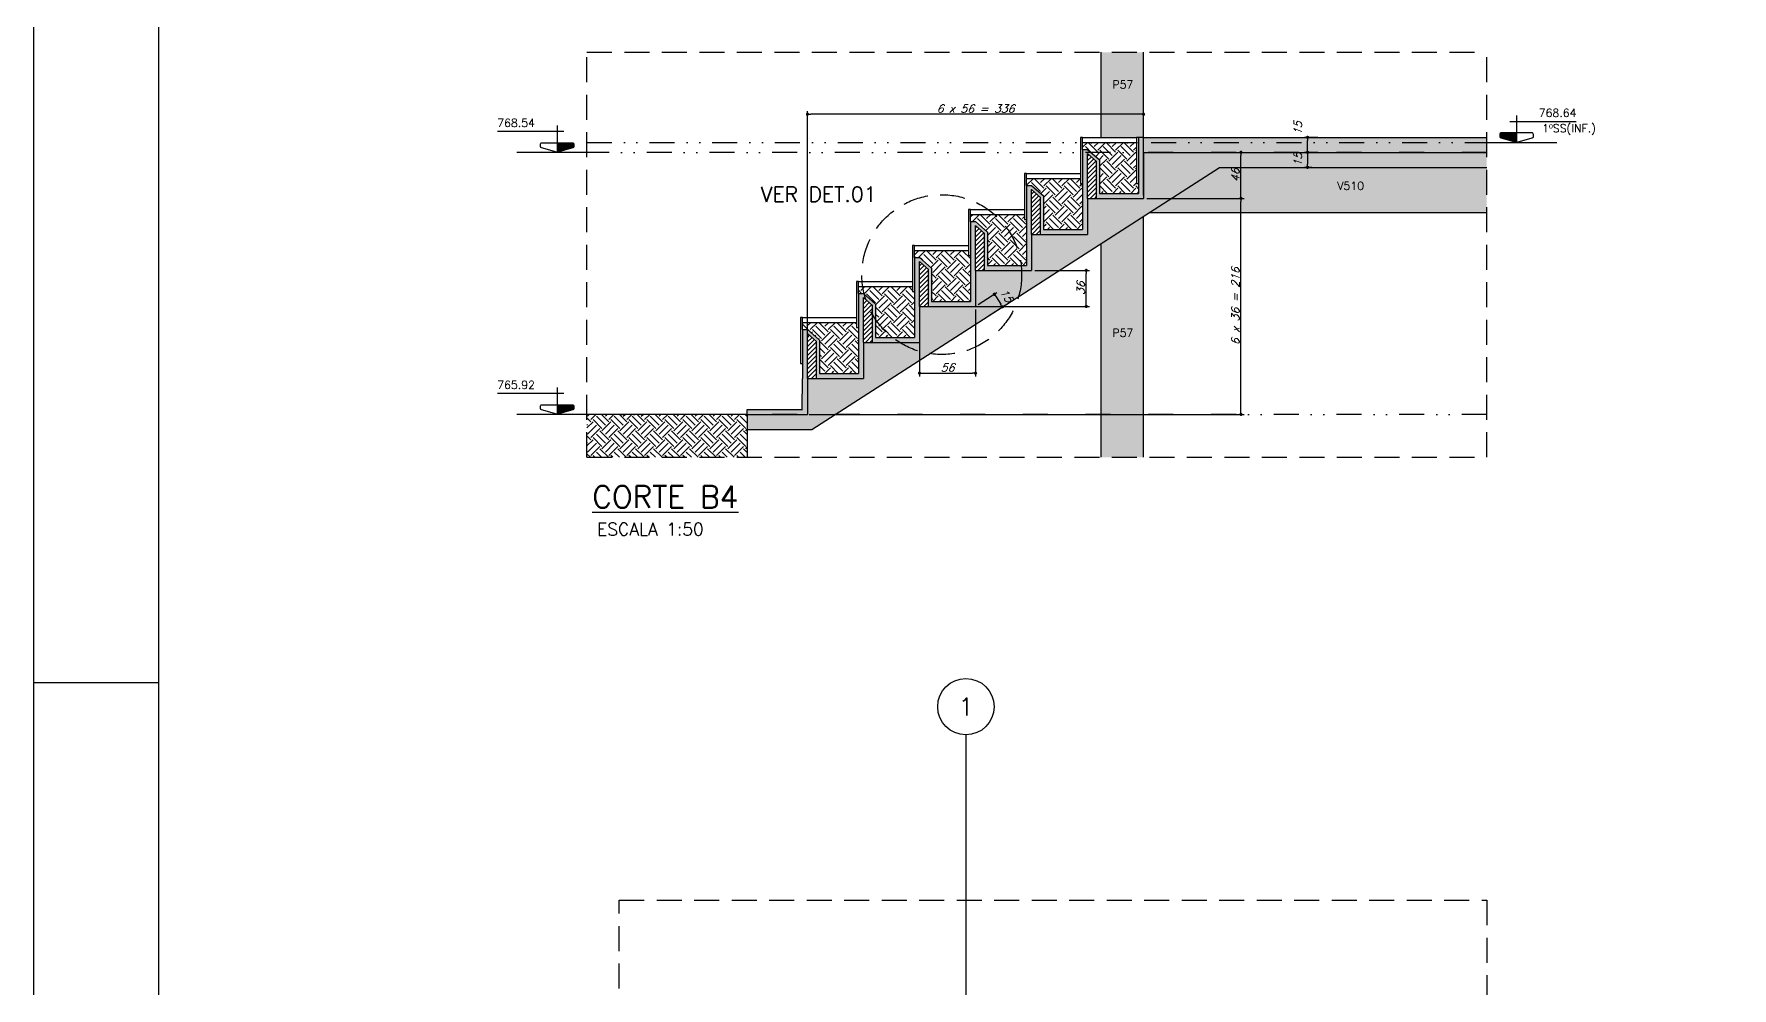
# Model space of a CAD drawing. Header units: millimetres. Extents: x 0 to 6870, y 0 to 4500.
# Drawn here: x 0 to 1698, y 2664 to 3618 of the extents above; entities that cross this region are included whole.
import ezdxf
from ezdxf.enums import TextEntityAlignment as Align

# ---------------------------------------------------------------- set-up
doc = ezdxf.new("R2010")
doc.units = ezdxf.units.MM
doc.header["$LTSCALE"] = 50
for name, pattern in [('DASHED', [0.75, 0.5, -0.25]), ('DIVIDE2', [0.625, 0.25, -0.125, 0, -0.125, 0, -0.125]), ('EIXO', [6.8, 6, -0.4, 0, -0.4])]:
    doc.linetypes.add(name, pattern=pattern)
for name, color, linetype in [('AR-TEXTO_REGUA 120_1-200', 4, 'Continuous'), ('F-ALV', 3, 'Continuous'), ('F-ALV-SÓLIDO', 252, 'Continuous'), ('F-AUX-RED', 1, 'Continuous'), ('F-CORTE', 4, 'Continuous'), ('F-COTAS', 106, 'Continuous'), ('F-EIXO', 12, 'EIXO'), ('F-EIXOS-DET', 1, 'Continuous'), ('F-MARGEM', 1, 'Continuous'), ('F-NÍVEL-VISTA', 2, 'Continuous'), ('F-REVESTIMENO HACH', 1, 'Continuous'), ('F-REVESTIMENTO', 1, 'Continuous'), ('F-SOLIDO', 71, 'Continuous'), ('F-TEXTO', 6, 'Continuous'), ('F-TEXTO-YELLOW', 2, 'Continuous'), ('F-VISTA', 2, 'Continuous'), ('F-VISTA SÓLIDO', 254, 'Continuous')]:
    doc.layers.add(name, color=color, linetype=linetype)
doc.styles.add('CP-TEXT-INCL', font='romans.shx', dxfattribs={"oblique": 20})
doc.styles.add('MCP', font='romans.shx')
doc.styles.add('REGUA-120-esc1_200', font='simplex.shx', dxfattribs={"height": 0.6})
doc.styles.add('ROMANS', font='romans.shx')
doc.dimstyles.new('CP-COTAS-50', dxfattribs={"dimscale": 0.64, "dimtxt": 12.5, "dimasz": 5, "dimexe": 5, "dimexo": 5, "dimgap": 2.5, "dimtad": 1, "dimdec": 1, "dimdsep": 46, "dimtxsty": 'CP-TEXT-INCL', "dimblk1": 'DOT', "dimblk2": 'DOT', "dimsah": 1, "dimcen": 9, "dimclrd": 256, "dimclre": 256, "dimclrt": 256, "dimadec": 0, "dimazin": 0, "dimtfac": 1, "dimtdec": 1, "dimtmove": 2, "dimatfit": 3, "dimldrblk": 'DOT', "dimfxl": 5, "dimtolj": 1, "dimarcsym": 0})
pattern_1 = [(45, (5068.902, 5e-13), (0, 17.960512), [12.7, -12.7]), (45, (5065.534, 3.368), (0, 17.960512), [12.7, -12.7]), (45, (5062.167, 6.735), (0, 17.960512), [12.7, -12.7]), (135, (5062.167, 8.98), (-17.960512, 0), [12.7, -12.7]), (135, (5065.534, 12.348), (-17.960512, 0), [12.7, -12.7]), (135, (5068.902, 15.715), (-17.960512, 0), [12.7, -12.7])]

# ---------------------------------------------------------------- blocks, each defined once
blk = doc.blocks.new('A0-1L_900')
at = {"layer": 'F-MARGEM', "color": 2}
blk.add_line((0, 59.4), (2.5, 59.4), dxfattribs=at)
blk.add_lwpolyline([(0, 0), (0, 90), (137.4, 90), (137.4, 0)], close=True, dxfattribs=at)
at = {"layer": 'F-MARGEM', "color": 7}
blk.add_lwpolyline([(2.5, 89), (136.4, 89), (136.4, 1), (2.5, 1)], close=True, dxfattribs=at)
blk = doc.blocks.new('*U65')
at = {"layer": 'F-EIXO'}
blk.add_line((0, 0), (0, -2493.6), dxfattribs=at)
at = {"layer": 'F-EIXO', "color": 2, "linetype": 'Continuous'}
blk.add_circle((0, 28.2), 28.2, dxfattribs=at)
at = {"layer": 'F-TEXTO', "style": 'ROMANS'}
blk.add_attdef('EIXO', text='', height=17.5, rotation=360, dxfattribs=at).set_placement((0, 28.2), align=Align.MIDDLE_CENTER)
blk = doc.blocks.new('Nível - Vista')
at = {"layer": 'F-NÍVEL-VISTA'}
blk.add_hatch(color=71, dxfattribs=at).paths.add_polyline_path([(0, 0.238), (-0.38, 0.238, 0.414214), (-0.42, 0.198), (-0.42, 0.148, 0.331206), (-0.391, 0.11), (-0.011, 0.002, 0.072993), (0, 0)])
at = {"layer": 'F-NÍVEL-VISTA', "color": 2}
for p, q in [((-0.168, 0.521), (1.493, 0.521)), ((0, 0.67), (0, 0))]:
    blk.add_line(p, q, dxfattribs=at)
blk.add_lwpolyline([(-0.011, 0.002, 0.146769), (0.011, 0.002), (0.391, 0.11, 0.331206), (0.42, 0.148), (0.42, 0.198, 0.414214), (0.38, 0.238), (-0.38, 0.238, 0.414214), (-0.42, 0.198), (-0.42, 0.148, 0.331206), (-0.391, 0.11), (-0.011, 0.002, 0.146769), (0.011, 0.002)], format="xyb", dxfattribs=at)
at = {"layer": 'F-TEXTO', "color": 3, "style": 'MCP'}
for tag, p in [('NÍVEL', (1.026, 0.636)), ('NÍVEL_DETALHE', (1.02, 0.186))]:
    blk.add_attdef(tag, text='', height=0.2, dxfattribs=at).set_placement(p, align=Align.CENTER)
blk = doc.blocks.new('_DOT')
at = {"color": 0, "linetype": 'ByBlock'}
blk.add_line((-0.5, 0), (-1, 0), dxfattribs=at)
at = {"color": 0, "linetype": 'ByBlock', "const_width": 0.5}
blk.add_lwpolyline([(-0.25, 0, 1), (0.25, 0, 1)], format="xyb", close=True, dxfattribs=at)
blk = doc.blocks.new('*D109')
at = {"layer": 'DEFPOINTS', "color": 0, "transparency": 16777216}
for p in [(1109.6, 3454), (1207, 3454), (773.5, 3238)]:
    blk.add_point(p, dxfattribs=at)
at = {"layer": 'F-COTAS', "lineweight": -2, "transparency": 16777216}
for p, q in [((1112.8, 3454), (1210.2, 3454)), ((1207, 3241.2), (1207, 3450.8)), ((776.7, 3238), (1210.2, 3238))]:
    blk.add_line(p, q, dxfattribs=at)
at = {"layer": 'F-COTAS', "lineweight": -2, "transparency": 16777216, "xscale": 3.2, "yscale": 3.2, "zscale": 3.2}
for p, rotation in [((1207, 3454), 90), ((1207, 3238), 270)]:
    blk.add_blockref('_DOT', p, dxfattribs=dict(at, rotation=rotation))
at = {"layer": 'F-COTAS', "transparency": 16777216, "insert": (1201.4, 3346), "char_height": 8, "attachment_point": 5, "rotation": 90, "style": 'CP-TEXT-INCL'}
blk.add_mtext('\\A1;6 x 36 = 216', dxfattribs=at)
blk = doc.blocks.new('*D110')
at = {"layer": 'DEFPOINTS', "color": 0, "transparency": 16777216}
for p in [(1201.6, 3500), (1207, 3500), (1109.6, 3454)]:
    blk.add_point(p, dxfattribs=at)
at = {"layer": 'F-COTAS', "lineweight": -2, "transparency": 16777216}
for p, q in [((1204.8, 3500), (1210.2, 3500)), ((1207, 3457.2), (1207, 3496.8)), ((1112.8, 3454), (1210.2, 3454))]:
    blk.add_line(p, q, dxfattribs=at)
at = {"layer": 'F-COTAS', "lineweight": -2, "transparency": 16777216, "xscale": 3.2, "yscale": 3.2, "zscale": 3.2}
for p, rotation in [((1207, 3500), 90), ((1207, 3454), 270)]:
    blk.add_blockref('_DOT', p, dxfattribs=dict(at, rotation=rotation))
at = {"layer": 'F-COTAS', "transparency": 16777216, "insert": (1201.4, 3477), "char_height": 8, "attachment_point": 5, "rotation": 90, "style": 'CP-TEXT-INCL'}
blk.add_mtext('\\A1;46', dxfattribs=at)
blk = doc.blocks.new('*D111')
at = {"layer": 'DEFPOINTS', "color": 0, "transparency": 16777216}
for p in [(1281.2, 3500), (1273.6, 3485), (1281.2, 3485)]:
    blk.add_point(p, dxfattribs=at)
at = {"layer": 'F-COTAS', "lineweight": -2, "transparency": 16777216}
for p, q in [((1278, 3500), (1270.4, 3500)), ((1278, 3485), (1270.4, 3485)), ((1273.6, 3496.8), (1273.6, 3488.2))]:
    blk.add_line(p, q, dxfattribs=at)
at = {"layer": 'F-COTAS', "lineweight": -2, "transparency": 16777216, "xscale": 3.2, "yscale": 3.2, "zscale": 3.2}
for p, rotation in [((1273.6, 3500), 90), ((1273.6, 3485), 270)]:
    blk.add_blockref('_DOT', p, dxfattribs=dict(at, rotation=rotation))
at = {"layer": 'F-COTAS', "transparency": 16777216, "insert": (1264, 3492.5), "char_height": 8, "attachment_point": 5, "rotation": 90, "style": 'CP-TEXT-INCL'}
blk.add_mtext('\\A1;15', dxfattribs=at)
blk = doc.blocks.new('*D112')
at = {"layer": 'DEFPOINTS', "color": 0, "transparency": 16777216}
for p in [(1273.6, 3515), (1287.1, 3515), (1287.1, 3500)]:
    blk.add_point(p, dxfattribs=at)
at = {"layer": 'F-COTAS', "lineweight": -2, "transparency": 16777216}
for p, q in [((1283.9, 3515), (1270.4, 3515)), ((1283.9, 3500), (1270.4, 3500)), ((1273.6, 3503.2), (1273.6, 3511.8))]:
    blk.add_line(p, q, dxfattribs=at)
at = {"layer": 'F-COTAS', "lineweight": -2, "transparency": 16777216, "xscale": 3.2, "yscale": 3.2, "zscale": 3.2}
for p, rotation in [((1273.6, 3515), 90), ((1273.6, 3500), 270)]:
    blk.add_blockref('_DOT', p, dxfattribs=dict(at, rotation=rotation))
at = {"layer": 'F-COTAS', "transparency": 16777216, "insert": (1264, 3524), "char_height": 8, "attachment_point": 5, "rotation": 90, "style": 'CP-TEXT-INCL'}
blk.add_mtext('\\A1;15', dxfattribs=at)
blk = doc.blocks.new('*D113')
at = {"layer": 'DEFPOINTS', "color": 0, "transparency": 16777216}
for p in [(773.5, 3538.1), (1109.6, 3454), (773.5, 3274)]:
    blk.add_point(p, dxfattribs=at)
at = {"layer": 'F-COTAS', "lineweight": -2, "transparency": 16777216}
for p, q in [((773.5, 3277.2), (773.5, 3541.3)), ((1106.4, 3538.1), (776.7, 3538.1)), ((1109.6, 3457.2), (1109.6, 3541.3))]:
    blk.add_line(p, q, dxfattribs=at)
at = {"layer": 'F-COTAS', "lineweight": -2, "transparency": 16777216, "xscale": 3.2, "yscale": 3.2, "zscale": 3.2, "rotation": 180}
blk.add_blockref('_DOT', (773.5, 3538.1), dxfattribs=at)
at = {"layer": 'F-COTAS', "lineweight": -2, "transparency": 16777216, "xscale": 3.2, "yscale": 3.2, "zscale": 3.2}
blk.add_blockref('_DOT', (1109.6, 3538.1), dxfattribs=at)
at = {"layer": 'F-COTAS', "transparency": 16777216, "insert": (941.5, 3543.7), "char_height": 8, "attachment_point": 5, "style": 'CP-TEXT-INCL'}
blk.add_mtext('\\A1;6 x 56 = 336', dxfattribs=at)
blk = doc.blocks.new('*D114')
at = {"layer": 'DEFPOINTS', "color": 0, "transparency": 16777216}
for p in [(997.6, 3382), (1052.3, 3382), (885.5, 3346)]:
    blk.add_point(p, dxfattribs=at)
at = {"layer": 'F-COTAS', "lineweight": -2, "transparency": 16777216}
for p, q in [((1000.8, 3382), (1055.5, 3382)), ((1052.3, 3349.2), (1052.3, 3378.8)), ((888.7, 3346), (1055.5, 3346))]:
    blk.add_line(p, q, dxfattribs=at)
at = {"layer": 'F-COTAS', "lineweight": -2, "transparency": 16777216, "xscale": 3.2, "yscale": 3.2, "zscale": 3.2}
for p, rotation in [((1052.3, 3382), 90), ((1052.3, 3346), 270)]:
    blk.add_blockref('_DOT', p, dxfattribs=dict(at, rotation=rotation))
at = {"layer": 'F-COTAS', "transparency": 16777216, "insert": (1046.7, 3364), "char_height": 8, "attachment_point": 5, "rotation": 90, "style": 'CP-TEXT-INCL'}
blk.add_mtext('\\A1;36', dxfattribs=at)
blk = doc.blocks.new('*D115')
at = {"layer": 'DEFPOINTS', "color": 0, "transparency": 16777216}
for p in [(885.5, 3346), (941.6, 3346), (941.6, 3279.2)]:
    blk.add_point(p, dxfattribs=at)
at = {"layer": 'F-COTAS', "lineweight": -2, "transparency": 16777216}
for p, q in [((885.5, 3342.8), (885.5, 3276)), ((941.6, 3342.8), (941.6, 3276)), ((888.7, 3279.2), (938.4, 3279.2))]:
    blk.add_line(p, q, dxfattribs=at)
at = {"layer": 'F-COTAS', "lineweight": -2, "transparency": 16777216, "xscale": 3.2, "yscale": 3.2, "zscale": 3.2, "rotation": 180}
blk.add_blockref('_DOT', (885.5, 3279.2), dxfattribs=at)
at = {"layer": 'F-COTAS', "lineweight": -2, "transparency": 16777216, "xscale": 3.2, "yscale": 3.2, "zscale": 3.2}
blk.add_blockref('_DOT', (941.6, 3279.2), dxfattribs=at)
at = {"layer": 'F-COTAS', "transparency": 16777216, "insert": (913.5, 3284.8), "char_height": 8, "attachment_point": 5, "style": 'CP-TEXT-INCL'}
blk.add_mtext('\\A1;56', dxfattribs=at)
blk = doc.blocks.new('*D122')
at = {"layer": 'DEFPOINTS', "color": 0, "transparency": 16777216}
for p in [(941.6, 3346), (968.4, 3345.5), (949.7, 3333.4)]:
    blk.add_point(p, dxfattribs=at)
at = {"layer": 'F-COTAS', "lineweight": -2, "transparency": 16777216}
for p, q in [((944.2, 3347.7), (963, 3359.8)), ((952.4, 3335.1), (971.1, 3347.2)), ((962.1, 3355.4), (966.7, 3348.2))]:
    blk.add_line(p, q, dxfattribs=at)
at = {"layer": 'F-COTAS', "lineweight": -2, "transparency": 16777216, "xscale": 3.2, "yscale": 3.2, "zscale": 3.2}
for p, rotation in [((960.3, 3358.1), 122.7291577191396), ((968.4, 3345.5), 302.7291577191396)]:
    blk.add_blockref('_DOT', p, dxfattribs=dict(at, rotation=rotation))
at = {"layer": 'F-COTAS', "transparency": 16777216, "insert": (972.5, 3357), "char_height": 8, "attachment_point": 5, "rotation": 302.7292, "style": 'CP-TEXT-INCL'}
blk.add_mtext('\\A1;15', dxfattribs=at)

msp = doc.modelspace()

# ---------------------------------------------------------------- hatches: boundary and pattern name
at = {"layer": 'F-ALV-SÓLIDO'}
h = msp.add_hatch(dxfattribs=at)
h.set_pattern_fill('ANSI31', color=256)
h.paths.add_polyline_path([(1062.58, 3491), (1053.58, 3499), (1053.58, 3454), (1062.58, 3454)])
h = msp.add_hatch(dxfattribs=at)
h.set_pattern_fill('ANSI31', color=256)
h.paths.add_polyline_path([(1006.57, 3455), (997.57, 3463), (997.57, 3418), (1006.57, 3418)])
h = msp.add_hatch(dxfattribs=at)
h.set_pattern_fill('ANSI31', color=256)
h.paths.add_polyline_path([(950.55, 3419), (941.55, 3427), (941.55, 3382), (950.55, 3382)])
h = msp.add_hatch(dxfattribs=at)
h.set_pattern_fill('ANSI31', color=256)
h.paths.add_polyline_path([(894.53, 3383), (885.53, 3391), (885.53, 3346), (894.53, 3346)])
h = msp.add_hatch(dxfattribs=at)
h.set_pattern_fill('ANSI31', color=256)
h.paths.add_polyline_path([(838.52, 3347), (829.52, 3355), (829.52, 3310), (838.52, 3310)])
h = msp.add_hatch(dxfattribs=at)
h.set_pattern_fill('ANSI31', color=256)
h.paths.add_polyline_path([(782.51, 3311), (773.51, 3319), (773.51, 3274), (782.51, 3274)])
at = {"layer": 'F-AUX-RED'}
h = msp.add_hatch(dxfattribs=at)
h.set_pattern_fill('EARTH', color=254, scale=2, angle=45)
h.set_pattern_definition(pattern_1)
h.paths.add_polyline_path([(1102.6, 3510), (1048.58, 3510), (1048.58, 3503), (1053.6, 3503), (1065.58, 3492.35), (1065.58, 3459), (1104.6, 3459), (1104.6, 3469), (1102.6, 3469)])
h = msp.add_hatch(dxfattribs=at)
h.set_pattern_fill('EARTH', color=254, scale=2, angle=45)
h.set_pattern_definition(pattern_1)
h.paths.add_polyline_path([(1048.58, 3469), (1048.58, 3454), (1048.59, 3454), (1048.59, 3423), (1009.57, 3423), (1009.57, 3456.35), (997.59, 3467), (992.57, 3467), (992.57, 3474), (1046.58, 3474), (1046.58, 3469)])
h = msp.add_hatch(dxfattribs=at)
h.set_pattern_fill('EARTH', color=254, scale=2, angle=45)
h.set_pattern_definition(pattern_1)
h.paths.add_polyline_path([(992.57, 3418), (992.57, 3433), (990.57, 3433), (990.57, 3438), (936.55, 3438), (936.55, 3431), (941.57, 3431), (953.55, 3420.35), (953.55, 3387), (992.57, 3387)])
h = msp.add_hatch(dxfattribs=at)
h.set_pattern_fill('EARTH', color=254, scale=2, angle=45)
h.set_pattern_definition(pattern_1)
h.paths.add_polyline_path([(936.55, 3382), (936.55, 3397), (934.55, 3397), (934.55, 3402), (880.53, 3402), (880.53, 3395), (885.55, 3395), (897.53, 3384.35), (897.53, 3351), (936.55, 3351)], flags=17)
h = msp.add_hatch(dxfattribs=at)
h.set_pattern_fill('EARTH', color=254, scale=2, angle=45)
h.set_pattern_definition(pattern_1)
h.paths.add_polyline_path([(880.53, 3346), (880.53, 3361), (878.53, 3361), (878.53, 3366), (824.52, 3366), (824.52, 3359), (829.53, 3359), (841.52, 3348.35), (841.52, 3315), (880.53, 3315)], flags=17)
h = msp.add_hatch(dxfattribs=at)
h.set_pattern_fill('EARTH', color=254, scale=2, angle=45)
h.set_pattern_definition(pattern_1)
h.paths.add_polyline_path([(824.52, 3325), (824.52, 3310), (824.52, 3279), (785.51, 3279), (785.51, 3312.35), (773.52, 3323), (768.51, 3323), (768.51, 3330), (822.52, 3330), (822.52, 3325)], flags=17)
h = msp.add_hatch(dxfattribs=at)
h.set_pattern_fill('EARTH', color=254, scale=2, angle=45)
h.paths.add_polyline_path([(713.12, 3223), (713.12, 3238), (552.92, 3238), (552.92, 3195.12), (713.12, 3195.12)])
at = {"layer": 'F-REVESTIMENO HACH'}
h = msp.add_hatch(dxfattribs=at)
h.set_pattern_fill('DOTS', color=256, scale=2)
h.paths.add_polyline_path([(773.51, 3274), (773.51, 3319), (782.51, 3311), (782.51, 3274), (829.52, 3274), (829.52, 3310), (829.52, 3355), (838.52, 3347), (838.52, 3310), (885.53, 3310), (885.53, 3346), (885.53, 3391), (894.53, 3383), (894.53, 3346), (941.55, 3346), (941.55, 3382), (941.55, 3427), (950.55, 3419), (950.55, 3382), (997.57, 3382), (997.57, 3418), (997.57, 3463), (1006.57, 3455), (1006.57, 3418), (1053.58, 3418), (1053.58, 3454), (1053.58, 3499), (1062.58, 3491), (1062.58, 3454), (1109.58, 3454), (1109.58, 3500), (1452.84, 3500), (1452.84, 3515), (1109.58, 3515), (1104.6, 3515), (1104.6, 3459), (1065.58, 3459), (1065.58, 3492.35), (1053.6, 3503), (1048.58, 3503), (1048.58, 3454), (1048.59, 3454), (1048.59, 3423), (1009.57, 3423), (1009.57, 3456.35), (997.59, 3467), (992.57, 3467), (992.57, 3418), (992.57, 3418), (992.57, 3387), (953.55, 3387), (953.55, 3420.35), (941.57, 3431), (936.55, 3431), (936.55, 3382), (936.55, 3382), (936.55, 3351), (897.53, 3351), (897.53, 3384.35), (885.55, 3395), (880.53, 3395), (880.53, 3346), (880.53, 3315), (841.52, 3315), (841.52, 3348.35), (829.53, 3359), (824.52, 3359), (824.52, 3310), (824.52, 3310), (824.52, 3279), (785.51, 3279), (785.51, 3312.35), (773.52, 3323), (768.51, 3323), (768.51, 3274), (768.15, 3243), (713.12, 3243), (713.12, 3238), (773.51, 3238)])
at = {"layer": 'F-SOLIDO'}
h = msp.add_hatch(color=256, dxfattribs=at)
h.dxf.hatch_style = 1
h.paths.add_polyline_path([(1185.56, 3485), (1452.84, 3485), (1452.84, 3500), (1109.58, 3500), (1109.58, 3454), (1053.58, 3454), (1053.58, 3418), (997.57, 3418), (997.57, 3382), (941.55, 3382), (941.55, 3346), (885.53, 3346), (885.53, 3310), (829.52, 3310), (829.52, 3274), (773.51, 3274), (773.51, 3238), (713.12, 3238), (713.12, 3223), (777.91, 3223)])
at = {"layer": 'F-VISTA SÓLIDO'}
h = msp.add_hatch(color=256, dxfattribs=at)
h.dxf.hatch_style = 1
h.paths.add_polyline_path([(1109.59, 3600), (1067.1, 3600), (1067.1, 3515), (1102.6, 3515), (1104.6, 3515), (1109.59, 3515)])
h = msp.add_hatch(color=256, dxfattribs=at)
h.dxf.hatch_style = 1
h.paths.add_polyline_path([(1452.84, 3485), (1185.56, 3485), (1115.54, 3440), (1452.84, 3440)])
h = msp.add_hatch(color=256, dxfattribs=at)
h.dxf.hatch_style = 1
h.paths.add_polyline_path([(1109.59, 3436.17), (1067.1, 3408.86), (1067.1, 3195.12), (1109.59, 3195.12)])

# ---------------------------------------------------------------- linework, layer by layer
at = {"layer": 'AR-TEXTO_REGUA 120_1-200', "color": 4, "linetype": 'DASHED'}
msp.add_circle((907.78, 3377.74), 79.9, dxfattribs=at)
at = {"layer": 'F-ALV'}
for points in [[(1053.58, 3454), (1053.58, 3499)], [(1053.58, 3499), (1062.58, 3491)], [(1062.58, 3454), (1062.58, 3491)], [(997.57, 3418), (997.57, 3463)], [(997.57, 3463), (1006.57, 3455)], [(1006.57, 3418), (1006.57, 3455)], [(941.55, 3382), (941.55, 3427)], [(941.55, 3427), (950.55, 3419)], [(950.55, 3382), (950.55, 3419)], [(885.53, 3346), (885.53, 3391)], [(885.53, 3391), (894.53, 3383)], [(894.53, 3346), (894.53, 3383)], [(829.52, 3310), (829.52, 3355)], [(829.52, 3355), (838.52, 3347)], [(838.52, 3310), (838.52, 3347)], [(773.51, 3274), (773.51, 3319)], [(773.51, 3319), (782.51, 3311)], [(782.51, 3274), (782.51, 3311)]]:
    msp.add_lwpolyline(points, dxfattribs=at)
at = {"layer": 'F-AUX-RED', "color": 1, "linetype": 'DASHED'}
for p, q in [((552.92, 3195.12), (552.92, 3600)), ((1452.84, 3195.12), (1452.84, 3600)), ((552.92, 3195.12), (1452.84, 3195.12))]:
    msp.add_line(p, q, dxfattribs=at)
msp.add_lwpolyline([(552.92, 3600), (1452.84, 3600)], dxfattribs=at)
at = {"layer": 'F-AUX-RED'}
for points in [[(713.12, 3238), (552.92, 3238)], [(713.12, 3223), (713.12, 3195.12)]]:
    msp.add_lwpolyline(points, dxfattribs=at)
at = {"layer": 'F-AUX-RED', "color": 1, "linetype": 'DASHED'}
msp.add_lwpolyline([(1452.84, 638.83), (585.3, 638.83), (585.3, 2752.22), (1452.84, 2752.22)], close=True, dxfattribs=at)
at = {"layer": 'F-CORTE'}
for p, q in [((1109.58, 3500), (1109.58, 3454)), ((1109.58, 3500), (1452.84, 3500)), ((1053.58, 3454), (1053.58, 3418)), ((1053.58, 3454), (1109.58, 3454)), ((997.57, 3418), (997.57, 3382)), ((997.57, 3418), (1053.58, 3418)), ((941.55, 3382), (941.55, 3346)), ((941.55, 3382), (997.57, 3382)), ((885.53, 3346), (885.53, 3310)), ((885.53, 3346), (941.55, 3346)), ((829.52, 3310), (829.52, 3274)), ((829.52, 3310), (885.53, 3310)), ((773.51, 3274), (773.51, 3238)), ((773.51, 3274), (829.52, 3274)), ((713.12, 3238), (773.51, 3238))]:
    msp.add_line(p, q, dxfattribs=at)
for points in [[(713.12, 3223), (777.91, 3223), (1185.56, 3485), (1452.84, 3485)], [(713.12, 3238), (713.12, 3223)]]:
    msp.add_lwpolyline(points, dxfattribs=at)
at = {"layer": 'F-EIXOS-DET'}
for points in [[(552.92, 3500), (482.92, 3500)], [(1452.84, 3510), (1522.84, 3510)], [(552.92, 3238), (482.92, 3238)]]:
    msp.add_lwpolyline(points, dxfattribs=at)
at = {"layer": 'F-EIXOS-DET', "color": 252, "linetype": 'DIVIDE2', "ltscale": 2}
for points in [[(552.92, 3510), (1452.84, 3510)], [(1452.84, 3500), (552.92, 3500)], [(1452.84, 3238), (552.92, 3238)]]:
    msp.add_lwpolyline(points, dxfattribs=at)
at = {"layer": 'F-REVESTIMENTO'}
for p, q in [((1104.6, 3515), (1104.6, 3459)), ((1109.58, 3515), (1452.84, 3515)), ((1048.59, 3454), (1048.59, 3423)), ((992.57, 3418), (992.57, 3387)), ((936.55, 3382), (936.55, 3351)), ((880.53, 3346), (880.53, 3315)), ((824.52, 3310), (824.52, 3279)), ((713.12, 3243), (768.51, 3243))]:
    msp.add_line(p, q, dxfattribs=at)
for points in [[(1048.58, 3503), (1048.58, 3515), (1046.58, 3515)], [(1046.58, 3515), (1046.58, 3469), (1048.58, 3469)], [(1048.58, 3515), (1102.6, 3515)], [(1104.6, 3515), (1104.6, 3515), (1102.6, 3515)], [(1102.6, 3515), (1102.6, 3469), (1104.6, 3469)], [(1109.58, 3515), (1104.6, 3515)], [(1048.58, 3510), (1102.6, 3510)], [(1048.58, 3503), (1053.6, 3503), (1065.58, 3492.35), (1065.58, 3459)], [(1048.58, 3503), (1048.58, 3454)], [(992.57, 3467), (992.57, 3479), (990.57, 3479)], [(990.57, 3479), (990.57, 3433), (992.57, 3433)], [(992.57, 3479), (1046.59, 3479)], [(992.57, 3474), (1046.59, 3474)], [(992.57, 3467), (997.59, 3467), (1009.57, 3456.35), (1009.57, 3423)], [(992.57, 3467), (992.57, 3418)], [(1065.58, 3459), (1104.6, 3459)], [(936.55, 3431), (936.55, 3443), (934.55, 3443)], [(934.55, 3443), (934.55, 3397), (936.55, 3397)], [(936.55, 3443), (990.57, 3443)], [(936.55, 3438), (990.57, 3438)], [(936.55, 3431), (941.57, 3431), (953.55, 3420.35), (953.55, 3387)], [(936.55, 3431), (936.55, 3382)], [(1009.57, 3423), (1048.59, 3423)], [(880.53, 3395), (880.53, 3407), (878.53, 3407)], [(878.53, 3407), (878.53, 3361), (880.53, 3361)], [(880.53, 3407), (934.55, 3407)], [(880.53, 3402), (934.55, 3402)], [(880.53, 3395), (885.55, 3395), (897.53, 3384.35), (897.53, 3351)], [(880.53, 3395), (880.53, 3346)], [(953.55, 3387), (992.57, 3387)], [(824.52, 3359), (824.52, 3371), (822.52, 3371)], [(822.52, 3371), (822.52, 3325), (824.52, 3325)], [(824.52, 3371), (878.53, 3371)], [(824.52, 3366), (878.53, 3366)], [(824.52, 3359), (829.53, 3359), (841.52, 3348.35), (841.52, 3315)], [(824.52, 3359), (824.52, 3310)], [(897.53, 3351), (936.55, 3351)], [(768.51, 3323), (768.51, 3335), (766.51, 3335)], [(766.51, 3335), (766.51, 3289), (768.51, 3289)], [(768.51, 3335), (822.52, 3335)], [(768.51, 3330), (822.52, 3330)], [(768.51, 3323), (773.52, 3323), (785.51, 3312.35), (785.51, 3279)], [(768.51, 3323), (768.51, 3274)], [(841.52, 3315), (880.53, 3315)], [(785.51, 3279), (824.52, 3279)], [(768.15, 3243), (768.51, 3274)], [(713.12, 3238), (713.12, 3243)]]:
    msp.add_lwpolyline(points, dxfattribs=at)
at = {"layer": 'F-VISTA'}
msp.add_line((1115.54, 3440), (1452.84, 3440), dxfattribs=at)
for points in [[(1067.1, 3515), (1067.1, 3600)], [(1109.59, 3515), (1109.59, 3600)], [(1109.59, 3195.12), (1109.59, 3436.17)], [(1067.1, 3195.12), (1067.1, 3408.86)]]:
    msp.add_lwpolyline(points, dxfattribs=at)

# ---------------------------------------------------------------- block references
at = {"layer": 'F-EIXO', "linetype": 'Continuous'}
msp.add_blockref('*U65', (931.96, 2917.56), dxfattribs=at).add_auto_attribs({'EIXO': '1'})
at = {"layer": 'F-MARGEM', "xscale": 50, "yscale": 50, "zscale": 50}
msp.add_blockref('A0-1L_900', (0, 0), dxfattribs=at)
at = {"layer": 'F-NÍVEL-VISTA', "linetype": 'Continuous'}
ref = msp.add_blockref('Nível - Vista', (523.17, 3500), dxfattribs=dict(at, xscale=-40, yscale=40, zscale=40))
ref.add_attrib('NÍVEL', '768.54', dxfattribs={"layer": 'F-TEXTO', "color": 3, "height": 8, "style": 'MCP'}).set_placement((482.12, 3525.43), align=Align.CENTER)
at = {"layer": 'F-NÍVEL-VISTA', "linetype": 'Continuous', "xscale": 40, "yscale": 40, "zscale": 40}
msp.add_blockref('Nível - Vista', (1482.59, 3510), dxfattribs=at).add_auto_attribs({'NÍVEL': '768.64'})
at = {"layer": 'F-NÍVEL-VISTA', "linetype": 'Continuous'}
ref = msp.add_blockref('Nível - Vista', (523.17, 3238), dxfattribs=dict(at, xscale=-40, yscale=40, zscale=40))
ref.add_attrib('NÍVEL', '765.92', dxfattribs={"layer": 'F-TEXTO', "color": 3, "height": 8, "style": 'MCP'}).set_placement((482.12, 3263.43), align=Align.CENTER)

# ---------------------------------------------------------------- texts
at = {"layer": 'AR-TEXTO_REGUA 120_1-200', "color": 4, "style": 'REGUA-120-esc1_200'}
msp.add_text('VER DET.01', height=15, dxfattribs=at).set_placement((726.89, 3450.64))
at = {"layer": 'AR-TEXTO_REGUA 120_1-200', "color": 2, "style": 'REGUA-120-esc1_200'}
msp.add_text('ESCALA 1:50', height=12.5, dxfattribs=at).set_placement((563.15, 3117))
msp.add_text('ESCALA 1:50', height=12.5, dxfattribs=at).set_placement((563.15, 3117))
at = {"layer": 'F-TEXTO', "color": 3, "style": 'MCP'}
msp.add_text('1ºSS(INF.)', height=8, dxfattribs=at).set_placement((1535.1, 3520.07), align=Align.CENTER)
at = {"layer": 'F-TEXTO', "style": 'ROMANS'}
msp.add_text('%%UCORTE B4', height=21.875, dxfattribs=at).set_placement((558.31, 3144.61))
at = {"layer": 'F-TEXTO-YELLOW', "style": 'MCP'}
for s, p in [('P57', (1078.46, 3563.77)), ('V510', (1303.33, 3462.52)), ('P57', (1078.46, 3315.56))]:
    msp.add_text(s, height=8, dxfattribs=at).set_placement(p)

# ---------------------------------------------------------------- dimensions: what is measured, and where the dimension line sits
at = {"layer": 'F-COTAS'}
dim = msp.add_linear_dim(base=(773.51, 3538.07), p1=(1109.58, 3454), p2=(773.51, 3274), text='6 x 56 = 336', dimstyle='CP-COTAS-50', dxfattribs=at)
dim.commit()
dim.dimension.update_dxf_attribs({"geometry": '*D113', "text_midpoint": (941.54, 3543.67)})
dim = msp.add_linear_dim(base=(1273.55, 3515), p1=(1287.08, 3500), p2=(1287.08, 3515), angle=90, dimstyle='CP-COTAS-50', dxfattribs=at)
dim.commit()
dim.dimension.update_dxf_attribs({"geometry": '*D112', "text_midpoint": (1263.95, 3523.96), "dimtype": 160})
for base, p1, p2, picture, middle in [((1206.96, 3500), (1109.58, 3454), (1201.57, 3500), '*D110', (1201.36, 3477)), ((1273.55, 3485), (1281.21, 3500), (1281.21, 3485), '*D111', (1263.95, 3492.5)), ((1052.26, 3382), (885.53, 3346), (997.57, 3382), '*D114', (1046.66, 3364))]:
    dim = msp.add_linear_dim(base=base, p1=p1, p2=p2, angle=90, dimstyle='CP-COTAS-50', dxfattribs=at)
    dim.commit()
    dim.dimension.update_dxf_attribs({"geometry": picture, "text_midpoint": middle})
dim = msp.add_linear_dim(base=(1206.96, 3454), p1=(773.51, 3238), p2=(1109.58, 3454), angle=90, text='6 x 36 = <>', dimstyle='CP-COTAS-50', dxfattribs=at)
dim.commit()
dim.dimension.update_dxf_attribs({"geometry": '*D109', "text_midpoint": (1201.36, 3346)})
dim = msp.add_aligned_dim(p1=(941.55, 3346), p2=(949.66, 3333.39), distance=22.34, dimstyle='CP-COTAS-50', dxfattribs=at)
dim.commit()
dim.dimension.update_dxf_attribs({"geometry": '*D122', "text_midpoint": (972.47, 3356.96)})
dim = msp.add_linear_dim(base=(941.55, 3279.23), p1=(885.53, 3346), p2=(941.55, 3346), dimstyle='CP-COTAS-50', dxfattribs=at)
dim.commit()
dim.dimension.update_dxf_attribs({"geometry": '*D115', "text_midpoint": (913.54, 3284.83)})

doc.saveas('drawing.dxf')
